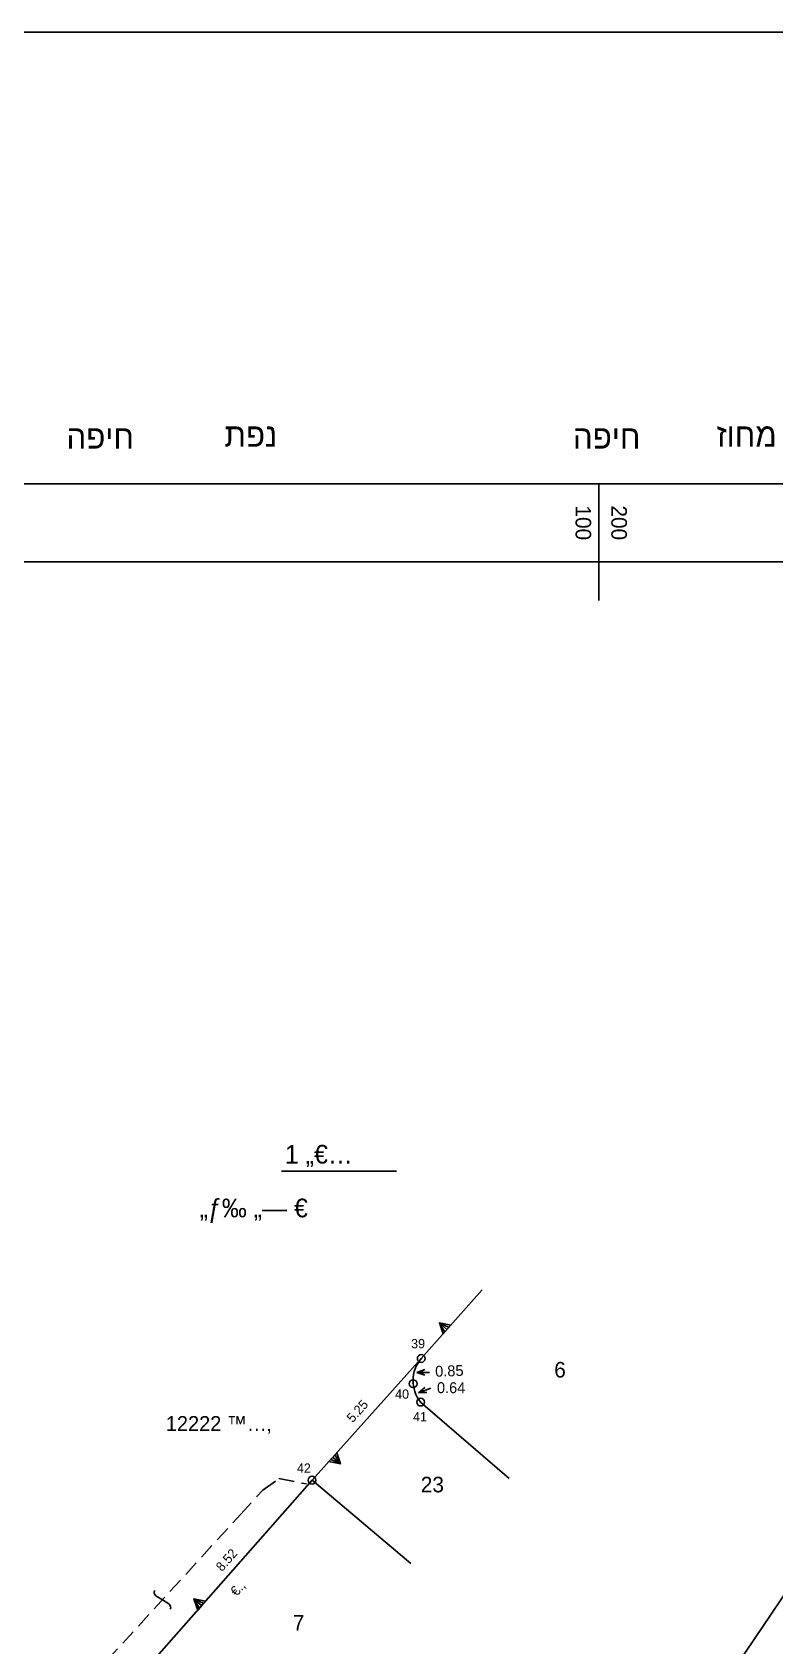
# Model space of a CAD drawing. Header units: feet. Extents: x 199929 to 200372, y 746507 to 746908.
# Drawn here: x 200054.5 to 200114.1, y 746762.9 to 746892.5 of the extents above; entities that cross this region are included whole.
import ezdxf
from ezdxf.enums import TextEntityAlignment as Align

# ---------------------------------------------------------------- set-up
doc = ezdxf.new("R2010")
doc.units = ezdxf.units.FT
doc.header["$LTSCALE"] = 5
doc.header["$MEASUREMENT"] = 0
doc.linetypes.add('HIDDEN', pattern=[0.375, 0.25, -0.125])
doc.layers.get('0').update_dxf_attribs({"linetype": 'CONTINUOUS'})
for name, color, linetype in [('171', 3, 'HIDDEN'), ('1T', 7, 'CONTINUOUS'), ('2GUVER_POLY', 7, 'CONTINUOUS'), ('701_H', 3, 'CONTINUOUS'), ('9286', 3, 'CONTINUOUS'), ('MILUOT', 7, 'CONTINUOUS'), ('TR_ANOT_CHORD_L', 7, 'CONTINUOUS'), ('TR_ANOT_L', 7, 'CONTINUOUS'), ('TR_GILYON', 7, 'CONTINUOUS'), ('TR_GUSH_MARKS', 7, 'CONTINUOUS'), ('TR_HETZ', 7, 'CONTINUOUS')]:
    doc.layers.add(name, color=color, linetype=linetype)
doc.styles.add('TRHEBTXT', font='HEBTXT.SHX')

# ---------------------------------------------------------------- blocks, each defined once
blk = doc.blocks.new('TRP0002')
at = {"linetype": 'Continuous'}
blk.add_circle((0, 0, 3000), 0.5, dxfattribs=at)
blk.add_point((0, 0))
at = {"style": 'TRHEBTXT', "flags": 8}
blk.add_attdef('NAME', text='', height=1.199999999999999, dxfattribs=at).set_placement((0, 2.099999999976716), align=Align.BOTTOM_CENTER)
blk.add_attdef('HIGHTM', text='', height=1.6, dxfattribs=at).set_placement((-1, 0), align=Align.RIGHT)
blk.add_attdef('HIGHTC', (1, 0), '', height=1.6, dxfattribs=at)
blk.add_attdef('MARK', text='', height=2, dxfattribs=at).set_placement((0, -1.300000000046566), align=Align.TOP_CENTER)
blk = doc.blocks.new('*U230')
at = {"layer": '1T', "style": 'TRHEBTXT'}
blk.add_text('23', height=1.25, dxfattribs=at).set_placement((200085.6920689246, 746775.2603469309, -37.93200000000001))
blk = doc.blocks.new('TR_FRONT')
at = {"style": 'TRHEBTXT', "flags": 8}
blk.add_attdef('FRONT', text='', height=1.199999999999999, dxfattribs=at).set_placement((0, -1), align=Align.TOP_CENTER)
blk = doc.blocks.new('ANOT23')
at = {"style": 'TRHEBTXT', "flags": 8}
blk.add_attdef('TEXT', text='', height=1.28, dxfattribs=at).set_placement((-0.08824412889909901, -1.45339650480667), align=Align.TOP_CENTER)
blk = doc.blocks.new('TR_ARCD')
at = {"style": 'TRHEBTXT', "flags": 8}
blk.add_attdef('ARCD', text='', height=1.399999999999999, dxfattribs=at).set_placement((0, -0.8), align=Align.TOP_CENTER)
blk = doc.blocks.new('HETZ')
for p, q in [((0, 0), (-1, 0.35)), ((-0.3, 0), (-1, 0.35)), ((0, 0), (-1, -0.35)), ((-1, -0.35), (-0.3, 0))]:
    blk.add_line(p, q)
blk = doc.blocks.new('*U239')
at = {"layer": '1T', "style": 'TRHEBTXT'}
blk.add_text('1 „€…', height=1.5, dxfattribs=at).set_placement((200074.7698967456, 746801.6645266254))
blk = doc.blocks.new('ANOT105')
blk.add_lwpolyline([(0.2548387223418755, 1.539248901570127, 0.4142135623730951), (-0.1578795218983481, 0.965085465890645), (1e-16, 0), (0.1839900939740541, -0.9680819344707191, -0.4142135623730951), (-0.2130703997891993, -1.553182749965349)], format="xyb")
blk = doc.blocks.new('*U268')
at = {"layer": '1T', "style": 'TRHEBTXT'}
blk.add_text('„ƒ‰ „— €', height=1.5, dxfattribs=at).set_placement((200067.9238952783, 746797.3482196354))
blk = doc.blocks.new('*U278')
at = {"layer": '1T', "style": 'TRHEBTXT'}
blk.add_text('6', height=1.25, dxfattribs=at).set_placement((200096.4121310213, 746784.4818654044, -37.93200000000001))
blk = doc.blocks.new('*U279')
at = {"layer": '1T', "style": 'TRHEBTXT'}
blk.add_text('7', height=1.25, dxfattribs=at).set_placement((200075.4110123279, 746764.1636399006, -37.93200000000001))
blk = doc.blocks.new('*U280')
at = {"layer": '1T', "style": 'TRHEBTXT'}
blk.add_text('12222 ™…‚', height=1.199999999999999, dxfattribs=at).set_placement((200065.2017999927, 746780.1840865806))
blk = doc.blocks.new('GUSHMARK')
for p, q in [((-0.0249224722963627, 0.7721895711304648), (-0.2616563982148179, 0.0280036561252381)), ((0, 0.8669999999999999), (-4e-16, 1e-16)), ((0.0228061297389741, 0.7645568963440085), (0.2404486117596253, 0.0356363421231252))]:
    blk.add_line(p, q)
at = {"layer": 'TR_GUSH_MARKS'}
blk.add_lwpolyline([(0.5005626833874054, -1e-16), (0, 0.8669999999999999), (-0.5005626833874057, 3e-16)], close=True, dxfattribs=at)
blk = doc.blocks.new('ANOT101')
at = {"xscale": 1.5, "yscale": 1.5, "zscale": 1.5}
blk.add_blockref('GUSHMARK', (0, 0), dxfattribs=at)
blk = doc.blocks.new('RESERV')
at = {"layer": '701_H', "color": 0}
for p, q in [((200145.5, 746786.3900000001), (200138.4818351693, 746778.3856949634)), ((200138.4818351693, 746778.3856949634), (200123.8538323919, 746761.3596685398)), ((200123.8538323919, 746761.3596685398), (200108.1890964744, 746743.8416037319)), ((200108.1890964744, 746743.8416037319), (200090.2083882713, 746723.6349211327)), ((200090.2083882713, 746723.6349211327), (200072.9992896207, 746704.5799057381))]:
    blk.add_line(p, q, dxfattribs=at)
blk = doc.blocks.new('GUSHHORZ')
for points in [[(-10, -10), (650, -10), (650, 490), (-10, 490)], [(0, 0), (640, 0), (640, 480), (0, 480)]]:
    blk.add_lwpolyline(points, close=True)
blk = doc.blocks.new('G-TOPM')
at = {"style": 'TRHEBTXT'}
for s, p in [('תפנ', (-128.1379120696754, 14.77006890187272)), ('זוחמ', (-64.86689300830835, 14.77006890187272))]:
    blk.add_text(s, height=3, dxfattribs=at).set_placement(p)
at = {"layer": 'TR_GILYON', "style": 'TRHEBTXT'}
for tag, height, p in [('PLACETOP', 5, (0, 13)), ('DISTRICTOP', 3, (-144.1023458285244, 13.62786593289956)), ('COUNTYTOP', 3, (-78.99213741243057, 13.62786593289956)), ('AREATOP', 3, (179.0386700160261, 13.62786593289956))]:
    blk.add_attdef(tag, text='', height=height, dxfattribs=at).set_placement(p, align=Align.BOTTOM_CENTER)

msp = doc.modelspace()

# ---------------------------------------------------------------- linework, layer by layer
msp.add_lwpolyline([(199928.974447517, 746507.453579664), (200372.360047407, 746507.453579664), (200372.360047407, 746892.5182479329), (199928.974447517, 746892.5182479329)], close=True)
at = {"layer": '171'}
for p, q in [((200071.2266678791, 746773.5082075137, -94.83000000000001), (200073.0016678791, 746775.4332075134, -94.83000000000001)), ((200073.0016678791, 746775.4332075134, -94.83000000000001), (200074.2766678789, 746776.3582075135, -94.83000000000001)), ((200074.2766678789, 746776.3582075135, -94.83000000000001), (200076.5016678791, 746775.9332075136, -94.83000000000001)), ((200056.6766678791, 746757.6082075135, -94.83000000000001), (200071.2266678791, 746773.5082075137, -94.83000000000001))]:
    msp.add_line(p, q, dxfattribs=at)
at = {"layer": '1T'}
msp.add_line((200074.5002574228, 746801.0469748211), (200083.7489915165, 746801.0469748211), dxfattribs=at)
at = {"layer": '9286'}
msp.add_lwpolyline([(200107, 746753.63), (200105.91, 746752.12), (200104.86, 746750.5100000001), (200104.07, 746751.0200000001), (200108.99, 746758.3), (200120.8189117669, 746775.789561351)], dxfattribs=at)
msp.add_lwpolyline([(200107, 746753.63), (200105.91, 746752.12), (200104.86, 746750.5100000001), (200104.07, 746751.0200000001), (200108.99, 746758.3), (200120.8189117669, 746775.789561351)], dxfattribs=at)
at = {"layer": 'MILUOT'}
for p, q in [((200085.7266678791, 746786.0082075137, -94.83000000000001), (200090.616967069, 746791.5307720419, -94.83000000000001)), ((200076.9516678791, 746776.2332075137, -94.83000000000001), (200085.7266678791, 746786.0082075137, -94.83000000000001)), ((200085.676667879, 746782.5082075136, -94.83000000000001), (200092.7886130488, 746776.374557064, -94.83000000000001)), ((200076.9516678791, 746776.2332075137, -94.83000000000001), (200062.876667879, 746760.2582075136, -94.83000000000001)), ((200084.8991083854, 746769.5495801766, -94.83000000000001), (200076.9516678791, 746776.2332075137, -94.83000000000001))]:
    msp.add_line(p, q, dxfattribs=at)
msp.add_arc((200087.7923090521, 746784.228341211, -94.83000000000001), 2.726682510009857, 139.2500637332397, 219.1130253371394, dxfattribs=at)
at = {"layer": 'TR_GILYON'}
for p, q in [((200100, 746856.25), (200100, 746850)), ((200100, 746850), (200100, 746846.875))]:
    msp.add_line(p, q, dxfattribs=at)
at = {"layer": 'TR_HETZ'}
for p, q in [((200086.3776146495, 746784.8960849448), (200085.3819545166, 746784.8960849448)), ((200086.4970928736, 746783.6228738863), (200085.5014345118, 746783.2647840849))]:
    msp.add_line(p, q, dxfattribs=at)

# ---------------------------------------------------------------- block references
for name in ['*U239', '*U268', '*U278', '*U280', '*U230', '*U279']:
    msp.add_blockref(name, (0, 0))
at = {"layer": '2GUVER_POLY'}
msp.add_blockref('RESERV', (0, 0), dxfattribs=at)
at = {"layer": 'MILUOT'}
ref = msp.add_blockref('TRP0002', (200085.7266678791, 746786.0082075137, -37.93200000000001), dxfattribs=dict(at, xscale=0.625, yscale=0.625, zscale=0.625))
ref.add_attrib('NAME', '39', dxfattribs={"layer": '0', "height": 0.75, "style": 'TRHEBTXT', "flags": 8}).set_placement((200085.4736559452, 746786.6024900295, -37.93200000000001), align=Align.BOTTOM_CENTER)
ref = msp.add_blockref('TRP0002', (200085.0766678791, 746783.9832075135, -37.93200000000001), dxfattribs=dict(at, xscale=0.625, yscale=0.625, zscale=0.625))
ref.add_attrib('NAME', '40', dxfattribs={"layer": '0', "height": 0.75, "style": 'TRHEBTXT', "flags": 8}).set_placement((200084.1882468092, 746782.5514664477, -37.93200000000001), align=Align.BOTTOM_CENTER)
ref = msp.add_blockref('TR_FRONT', (200081.3391678791, 746781.1207075141, -37.93200000000001), dxfattribs=dict(at, xscale=0.625, yscale=0.625, zscale=0.625, rotation=228.0857344186184))
ref.add_attrib('FRONT', '5.25', dxfattribs={"layer": '0', "height": 0.75, "rotation": 48.08573441861839, "style": 'TRHEBTXT', "flags": 8}).set_placement((200080.3159681668, 746782.0392320635, -37.93200000000001), align=Align.TOP_CENTER)
ref = msp.add_blockref('TRP0002', (200085.676667879, 746782.5082075136, -37.93200000000001), dxfattribs=dict(at, xscale=0.625, yscale=0.625, zscale=0.625))
ref.add_attrib('NAME', '41', dxfattribs={"layer": '0', "height": 0.75, "style": 'TRHEBTXT', "flags": 8}).set_placement((200085.6245645722, 746780.7288699008, -37.93200000000001), align=Align.BOTTOM_CENTER)
ref = msp.add_blockref('TRP0002', (200076.9516678791, 746776.2332075137, -37.93200000000001), dxfattribs=dict(at, xscale=0.625, yscale=0.625, zscale=0.625))
ref.add_attrib('NAME', '42', dxfattribs={"layer": '0', "height": 0.75, "style": 'TRHEBTXT', "flags": 8}).set_placement((200076.2952499291, 746776.6048213262, -37.93200000000001), align=Align.BOTTOM_CENTER)
ref = msp.add_blockref('TR_FRONT', (200069.9141678791, 746768.2457075134, -37.93200000000001), dxfattribs=dict(at, xscale=0.625, yscale=0.625, zscale=0.625, rotation=228.6178788525897))
ref.add_attrib('FRONT', '8.52', dxfattribs={"layer": '0', "height": 0.75, "rotation": 48.61787885258961, "style": 'TRHEBTXT', "flags": 8}).set_placement((200069.8005849272, 746770.0777459329, -37.93200000000001), align=Align.TOP_CENTER)
at = {"layer": 'TR_ANOT_CHORD_L'}
ref = msp.add_blockref('TR_ARCD', (200085.8542145012, 746785.9958662126, -37.93200000000001), dxfattribs=dict(at, xscale=0.6250000000000007, yscale=0.6250000000000007, zscale=0.6250000000000007, rotation=1.87543657892715))
ref.add_attrib('ARCD', '0.85', dxfattribs={"layer": '0', "height": 0.8750000000000008, "rotation": 1.87543657892715, "style": 'TRHEBTXT', "flags": 8}).set_placement((200087.970670111, 746785.4531137829, -37.93200000000001), align=Align.TOP_CENTER)
ref = msp.add_blockref('TR_ARCD', (200086.2847744357, 746782.5658519618, -37.93200000000001), dxfattribs=dict(at, xscale=0.6250000000000007, yscale=0.6250000000000007, zscale=0.6250000000000007, rotation=179.8097819405729))
ref.add_attrib('ARCD', '0.64', dxfattribs={"layer": '0', "height": 0.8750000000000008, "rotation": 359.8097819405729, "style": 'TRHEBTXT', "flags": 8}).set_placement((200088.1299752786, 746784.1003280305, -37.93200000000001), align=Align.TOP_CENTER)
at = {"layer": 'TR_ANOT_L'}
for name, p, xscale, yscale, zscale, rotation in [('ANOT101', (200087.791177735, 746788.3396372393, -37.93200000000001), 0.625, 0.625, 0.625, 48.47471302949757), ('ANOT101', (200078.6217125153, 746778.093570627, -37.93200000000001), 0.625, 0.625, 0.625, 228.0857344184489), ('ANOT105', (200064.9246873738, 746766.6215071677), 0.6250000000000001, 0.6250000000000001, 0.6250000000000001, 47.53854459893834), ('ANOT101', (200068.0776839083, 746766.1613145169, -37.93200000000001), 0.625, 0.625, 0.625, 48.61787885269326)]:
    msp.add_blockref(name, p, dxfattribs=dict(at, xscale=xscale, yscale=yscale, zscale=zscale, rotation=rotation))
ref = msp.add_blockref('ANOT23', (200069.9081086155, 746767.4657205606, -37.93200000000001), dxfattribs=dict(at, xscale=0.625, yscale=0.625, zscale=0.625, rotation=48.9127214069119))
ref.add_attrib('TEXT', '€.‚', dxfattribs={"layer": '0', "height": 0.8000000000000003, "rotation": 48.9127214069119, "style": 'TRHEBTXT', "flags": 8}).set_placement((200070.668268695, 746767.8058936035, -37.93200000000001), align=Align.TOP_CENTER)
at = {"layer": 'TR_GILYON'}
ref = msp.add_blockref('G-TOPM', (200150, 746850), dxfattribs=dict(at, xscale=0.625, yscale=0.625, zscale=0.625))
ref.add_attrib('COUNTYTOP', 'הפיח', dxfattribs={"height": 1.875, "style": 'TRHEBTXT'}).set_placement((200100.6299141172, 746858.517416208), align=Align.BOTTOM_CENTER)
ref.add_attrib('DISTRICTOP', 'הפיח', dxfattribs={"height": 1.875, "style": 'TRHEBTXT'}).set_placement((200059.9360338572, 746858.517416208), align=Align.BOTTOM_CENTER)
at = {"layer": 'TR_GILYON', "xscale": 0.625, "yscale": 0.625, "zscale": 0.625}
msp.add_blockref('GUSHHORZ', (199950, 746550), dxfattribs=at)
at = {"layer": 'TR_HETZ', "xscale": 0.625, "yscale": 0.625, "zscale": 0.625}
for p, rotation in [((200085.3819545166, 746784.8960849448), 180), ((200085.5014345118, 746783.2647840849), 199.7811864086266)]:
    msp.add_blockref('HETZ', p, dxfattribs=dict(at, rotation=rotation))

# ---------------------------------------------------------------- texts
at = {"layer": 'TR_GILYON'}
msp.add_text('200', height=1.25, rotation=270, dxfattribs=at).set_placement((200100.625, 746853.125), align=Align.BOTTOM_CENTER)
msp.add_text('100', height=1.25, rotation=270, dxfattribs=at).set_placement((200099.375, 746853.125), align=Align.TOP_CENTER)

doc.saveas('drawing.dxf')
